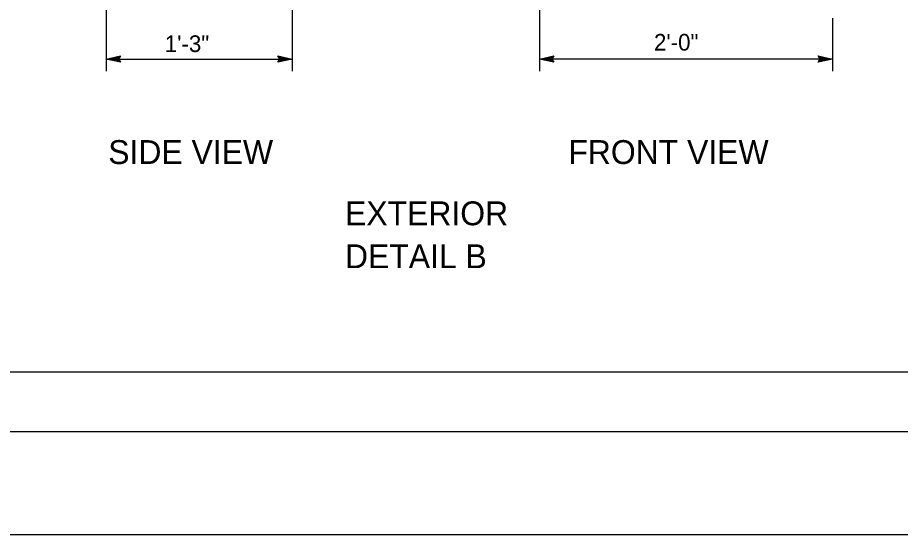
# Model space of a CAD drawing. Extents: x -893 to 867, y -474 to 712.
# Drawn here: x -594.6 to -224.5, y -474 to -257.4 of the extents above; entities that cross this region are included whole.
import ezdxf

# ---------------------------------------------------------------- set-up
doc = ezdxf.new("R2010")
doc.units = 0
for name, color, linetype in [('border_PLOTTING-ELEMENTS', 7, 'Continuous'), ('border_rw_22x34_Cut_Lines', 7, 'Continuous'), ('border_SHEET', 7, 'Continuous'), ('es_DETAIL-anno', 7, 'Continuous')]:
    doc.layers.add(name, color=color, linetype=linetype)

msp = doc.modelspace()

# ---------------------------------------------------------------- linework, layer by layer
at = {"layer": 'border_PLOTTING-ELEMENTS'}
for points in [[(-893.46, -474.05), (866.55, -474.05), (866.55, 711.96), (-893.46, 711.96)], [(-863.46, 668.96), (836.55, 668.96), (836.55, -431.05), (-863.46, -431.05)]]:
    msp.add_lwpolyline(points, close=True, dxfattribs=at)
at = {"layer": 'border_rw_22x34_Cut_Lines'}
msp.add_lwpolyline([(-863.46, 668.96), (836.55, 668.96), (836.55, -431.05), (-863.46, -431.05)], close=True, dxfattribs=at)
at = {"layer": 'border_SHEET'}
msp.add_line((811.55, -406.05), (-813.46, -406.05), dxfattribs=at)
at = {"layer": 'es_DETAIL-anno'}
for p, q in [((-557.56, -240.7), (-557.56, -279.78)), ((-479.54, -240.7), (-479.54, -279.78)), ((-375.83, -240.7), (-375.83, -279.78)), ((-253.05, -257.54), (-253.05, -279.78)), ((-557.56, -274.76), (-551.56, -273.43)), ((-556.17, -274.75), (-551.8, -273.78)), ((-551.56, -273.43), (-552.36, -274.76)), ((-551.56, -273.43), (-551.56, -273.43)), ((-484.74, -274.76), (-485.54, -273.42)), ((-485.54, -273.42), (-485.54, -273.42)), ((-485.54, -273.42), (-479.54, -274.76)), ((-485.33, -273.77), (-480.92, -274.75)), ((-375.83, -274.76), (-369.83, -273.43)), ((-374.44, -274.75), (-370.07, -273.78)), ((-369.83, -273.43), (-370.63, -274.76)), ((-369.83, -273.43), (-369.83, -273.43)), ((-258.25, -274.76), (-259.05, -273.42)), ((-259.05, -273.42), (-259.05, -273.42)), ((-259.05, -273.42), (-253.05, -274.76)), ((-258.83, -273.77), (-254.43, -274.75)), ((-557.56, -274.76), (-479.54, -274.76)), ((-551.56, -276.1), (-557.56, -274.76)), ((-557.56, -274.76), (-557.56, -274.76)), ((-551.78, -275.74), (-556.18, -274.76)), ((-554.8, -274.76), (-551.97, -274.13)), ((-552.01, -275.38), (-554.8, -274.76)), ((-553.42, -274.76), (-552.21, -274.49)), ((-552.19, -275.03), (-553.42, -274.76)), ((-552.36, -274.76), (-551.56, -276.1)), ((-551.56, -276.1), (-551.56, -276.1)), ((-479.54, -274.76), (-485.54, -276.09)), ((-485.54, -276.09), (-484.74, -274.76)), ((-485.54, -276.09), (-485.54, -276.09)), ((-480.93, -274.76), (-485.31, -275.73)), ((-482.31, -274.75), (-485.13, -275.38)), ((-485.09, -274.13), (-482.31, -274.75)), ((-484.92, -274.48), (-483.69, -274.75)), ((-483.69, -274.75), (-484.9, -275.02)), ((-479.54, -274.76), (-479.54, -274.76)), ((-253.05, -274.76), (-375.83, -274.76)), ((-369.83, -276.1), (-375.83, -274.76)), ((-375.83, -274.76), (-375.83, -274.76)), ((-370.05, -275.74), (-374.45, -274.76)), ((-373.07, -274.76), (-370.24, -274.13)), ((-370.28, -275.38), (-373.07, -274.76)), ((-371.69, -274.76), (-370.48, -274.49)), ((-370.46, -275.03), (-371.69, -274.76)), ((-370.63, -274.76), (-369.83, -276.1)), ((-369.83, -276.1), (-369.83, -276.1)), ((-253.05, -274.76), (-259.05, -276.09)), ((-259.05, -276.09), (-258.25, -274.76)), ((-259.05, -276.09), (-259.05, -276.09)), ((-254.44, -274.76), (-258.81, -275.73)), ((-255.81, -274.75), (-258.63, -275.38)), ((-258.6, -274.13), (-255.81, -274.75)), ((-258.42, -274.48), (-257.19, -274.75)), ((-257.19, -274.75), (-258.4, -275.02)), ((-253.05, -274.76), (-253.05, -274.76))]:
    msp.add_line(p, q, dxfattribs=at)

# ---------------------------------------------------------------- texts
for s, height, p in [('1\'-3"', 7, (-532.93, -271.81)), ('2\'-0"', 7, (-327.84, -271.21)), ('SIDE VIEW', 10, (-556.63, -318.75)), ('FRONT VIEW', 10, (-363.73, -318.75)), ('EXTERIOR', 10, (-457.35, -344.43)), ('DETAIL B', 10, (-457.38, -362.43))]:
    msp.add_text(s, height=height, dxfattribs=at).set_placement(p)

doc.saveas('drawing.dxf')
